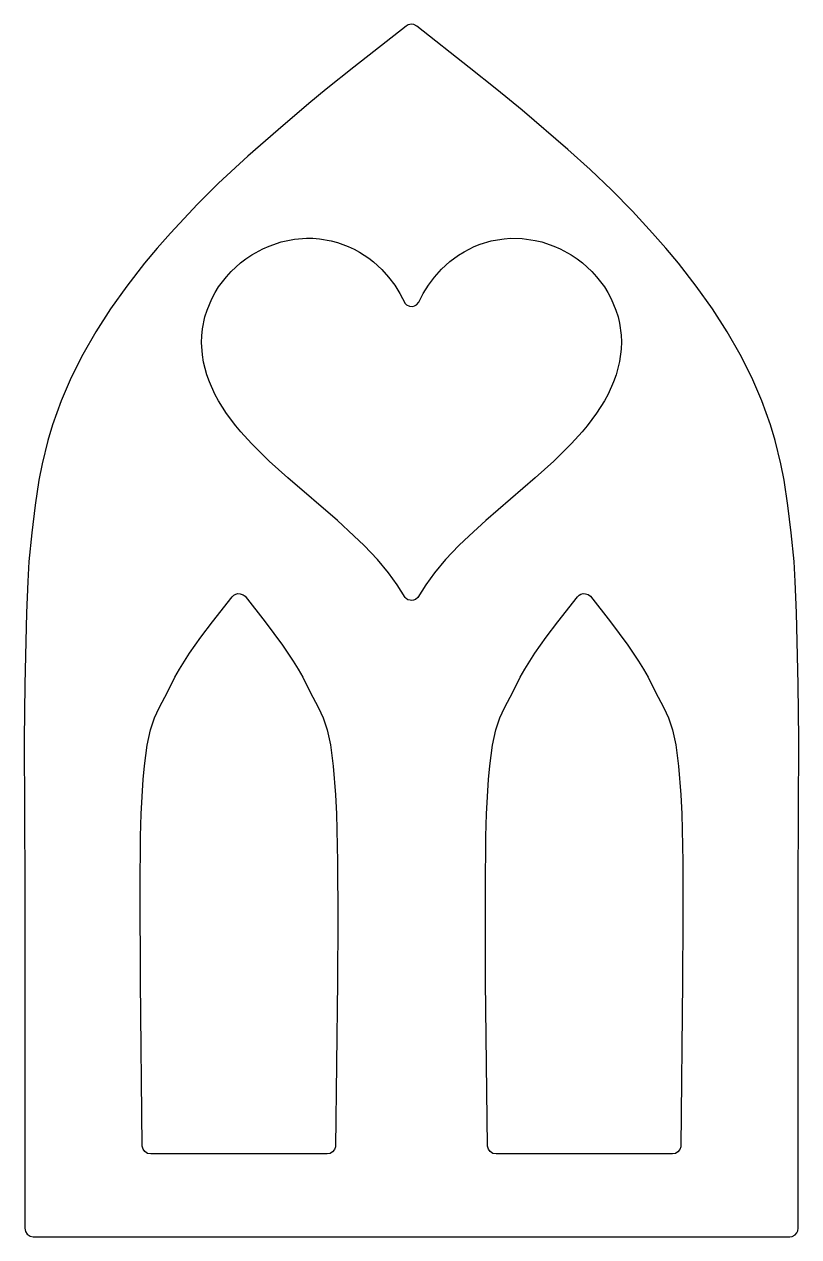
# Model space of a CAD drawing. Header units: inches. Extents: x 1.1 to 4.9, y 0.03 to 5.97.
import ezdxf

# ---------------------------------------------------------------- set-up
doc = ezdxf.new("R2010")
doc.units = ezdxf.units.IN
doc.header["$MEASUREMENT"] = 0

msp = doc.modelspace()

# ---------------------------------------------------------------- linework, layer by layer
for points in [[(1.1071, 0.0523), (1.1164, 0.0387), (1.13, 0.0298), (1.1459, 0.0265), (4.8541, 0.0265), (4.8664, 0.0281), (4.8806, 0.0361), (4.8889, 0.045), (4.8942, 0.0559), (4.8958, 0.0682), (4.8962, 1.7462), (4.8985, 2.4659), (4.8958, 2.7347), (4.8879, 3.0872), (4.8816, 3.2402), (4.8753, 3.3382), (4.8621, 3.4795), (4.8455, 3.6139), (4.8266, 3.7374), (4.8114, 3.8172), (4.7836, 3.932), (4.7604, 4.0092), (4.7181, 4.126), (4.6684, 4.2402), (4.6115, 4.3531), (4.5473, 4.4653), (4.4761, 4.5769), (4.3963, 4.6891), (4.3082, 4.801), (4.2463, 4.8751), (4.1821, 4.9483), (4.0828, 5.0562), (3.9818, 5.1598), (3.8759, 5.2605), (3.766, 5.3591), (3.5419, 5.5518), (3.4181, 5.6541), (3.2834, 5.762), (3.0258, 5.9646), (3.0119, 5.9719), (3, 5.9735), (2.9921, 5.9729), (2.9844, 5.9705), (2.9742, 5.9646), (2.7166, 5.7623), (2.5822, 5.6544), (2.4972, 5.5846), (2.3459, 5.4558), (2.1972, 5.3267), (2.0532, 5.1939), (1.9503, 5.0913), (1.8185, 4.949), (1.7537, 4.8751), (1.6918, 4.8013), (1.6037, 4.6891), (1.5242, 4.5772), (1.4531, 4.4657), (1.3885, 4.3531), (1.3319, 4.2406), (1.2819, 4.126), (1.2396, 4.0092), (1.2164, 3.932), (1.1886, 3.8175), (1.1734, 3.7377), (1.1545, 3.6146), (1.1379, 3.4798), (1.1247, 3.3382), (1.1184, 3.2405), (1.1121, 3.0872), (1.1042, 2.735), (1.1015, 2.4659), (1.1038, 1.7465), (1.1042, 0.0682)], [(2.9686, 4.6037), (2.9748, 4.5981), (2.9897, 4.5908), (3.0063, 4.5898), (3.0142, 4.5921), (3.0252, 4.5981), (3.0361, 4.6103), (3.0579, 4.6534), (3.0828, 4.6934), (3.1122, 4.7331), (3.1473, 4.7722), (3.1877, 4.8093), (3.2311, 4.841), (3.2579, 4.8579), (3.3069, 4.8828), (3.3373, 4.8947), (3.3913, 4.9109), (3.4214, 4.9169), (3.4535, 4.9212), (3.4846, 4.9235), (3.5432, 4.9222), (3.6055, 4.9135), (3.6396, 4.9056), (3.6978, 4.8857), (3.7293, 4.8718), (3.7832, 4.842), (3.8124, 4.8225), (3.8385, 4.8026), (3.8842, 4.7609), (3.9077, 4.7351), (3.9454, 4.6858), (3.9626, 4.658), (3.9792, 4.6275), (4.0024, 4.5719), (4.0126, 4.5388), (4.0199, 4.5074), (4.0279, 4.4478), (4.0292, 4.416), (4.0279, 4.3806), (4.0199, 4.3187), (4.0034, 4.2548), (3.9911, 4.2204), (3.9636, 4.1594), (3.9458, 4.126), (3.9077, 4.0658), (3.8617, 4.0042), (3.8369, 3.9744), (3.7849, 3.9165), (3.6985, 3.8307), (3.6071, 3.7483), (3.3638, 3.5391), (3.2824, 3.4649), (3.2321, 3.4166), (3.1665, 3.3481), (3.1122, 3.2835), (3.0695, 3.2246), (3.0318, 3.1624), (3.0189, 3.1521), (3.0093, 3.1488), (3.001, 3.1475), (2.9927, 3.1481), (2.9828, 3.1511), (2.9742, 3.1567), (2.9682, 3.1624), (2.9305, 3.2246), (2.8878, 3.2835), (2.8335, 3.3481), (2.7676, 3.4169), (2.718, 3.4646), (2.6365, 3.5388), (2.3932, 3.748), (2.3018, 3.8307), (2.2151, 3.9165), (2.1631, 3.9744), (2.1383, 4.0039), (2.093, 4.0648), (2.0542, 4.126), (2.0364, 4.1594), (2.0089, 4.2204), (1.9966, 4.2548), (1.9804, 4.3167), (1.9748, 4.3514), (1.9708, 4.4124), (1.9718, 4.4451), (1.9754, 4.4796), (1.9874, 4.5382), (1.9976, 4.5719), (2.0208, 4.6275), (2.0374, 4.658), (2.0546, 4.6858), (2.0923, 4.7351), (2.1158, 4.7609), (2.1615, 4.8026), (2.1876, 4.8225), (2.2168, 4.842), (2.2707, 4.8718), (2.3022, 4.8857), (2.3604, 4.9056), (2.3939, 4.9135), (2.4257, 4.9188), (2.4846, 4.9238), (2.516, 4.9235), (2.5491, 4.9208), (2.6057, 4.9116), (2.6369, 4.9033), (2.6902, 4.8838), (2.7193, 4.8702), (2.7448, 4.8563), (2.7905, 4.8262), (2.814, 4.8076), (2.854, 4.7709), (2.8878, 4.7331), (2.9176, 4.6931), (2.9421, 4.6534)], [(1.7063, 0.4356), (1.6924, 0.4442), (1.6841, 0.4555), (1.6795, 0.4711), (1.6709, 1.2791), (1.6692, 1.7277), (1.6722, 1.9898), (1.6752, 2.1004), (1.6851, 2.2699), (1.6908, 2.3358), (1.7043, 2.4381), (1.7206, 2.5132), (1.7404, 2.5721), (1.7629, 2.6201), (1.8053, 2.7009), (1.8401, 2.7708), (1.8626, 2.8111), (1.9122, 2.8889), (1.9678, 2.9674), (2.0248, 3.0425), (2.1204, 3.1647), (2.129, 3.173), (2.1383, 3.1783), (2.1482, 3.1809), (2.1608, 3.1806), (2.1747, 3.1753), (2.1843, 3.1677), (2.2826, 3.0425), (2.3674, 2.9283), (2.4204, 2.8502), (2.4449, 2.8108), (2.4674, 2.7708), (2.5021, 2.7009), (2.5442, 2.6201), (2.5667, 2.5721), (2.5869, 2.5132), (2.6028, 2.4394), (2.6163, 2.3348), (2.6276, 2.1938), (2.6319, 2.1007), (2.6369, 1.865), (2.6382, 1.5823), (2.6365, 1.2791), (2.6273, 0.4671), (2.6223, 0.4538), (2.6134, 0.4429), (2.6011, 0.4356), (2.5865, 0.4327), (1.7215, 0.4327)], [(3.3989, 0.4356), (3.3853, 0.4442), (3.3767, 0.4555), (3.3724, 0.4711), (3.3635, 1.2791), (3.3622, 1.7277), (3.3648, 1.9898), (3.3681, 2.1004), (3.3777, 2.2699), (3.3837, 2.3358), (3.3969, 2.4381), (3.4131, 2.5132), (3.4333, 2.5721), (3.4558, 2.6201), (3.4979, 2.7009), (3.5326, 2.7708), (3.5555, 2.8111), (3.6051, 2.8889), (3.6607, 2.9674), (3.7177, 3.0425), (3.8134, 3.1647), (3.822, 3.173), (3.8309, 3.1783), (3.8412, 3.1809), (3.8537, 3.1806), (3.8657, 3.1763), (3.8772, 3.1677), (3.9752, 3.0425), (4.0603, 2.9283), (4.1133, 2.8502), (4.1374, 2.8108), (4.1599, 2.7708), (4.1947, 2.7009), (4.2371, 2.6201), (4.2596, 2.5721), (4.2794, 2.5132), (4.2957, 2.4394), (4.3092, 2.3348), (4.3205, 2.1938), (4.3248, 2.1007), (4.3298, 1.865), (4.3308, 1.5823), (4.3291, 1.2791), (4.3198, 0.4671), (4.3152, 0.4538), (4.3059, 0.4429), (4.2937, 0.4356), (4.2794, 0.4327), (3.4145, 0.4327)]]:
    msp.add_lwpolyline(points, close=True)

doc.saveas('drawing.dxf')
